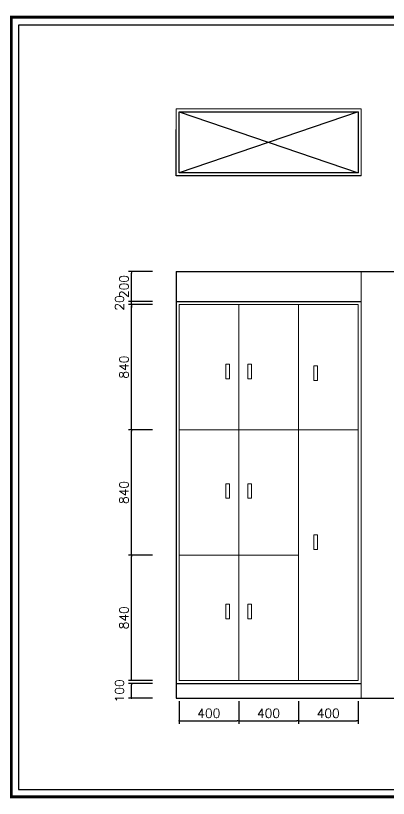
# Model space of a CAD drawing. Header units: millimetres. Extents: x 450898 to 533685, y -921830 to -458543.
# Drawn here: x 503915 to 506412, y -912629 to -907382 of the extents above; entities that cross this region are included whole.
import ezdxf

# ---------------------------------------------------------------- set-up
doc = ezdxf.new("R2010")
doc.units = ezdxf.units.MM
doc.header["$MEASUREMENT"] = 0
doc.header["$PDMODE"] = 3
doc.layers.get('0').update_dxf_attribs({"linetype": 'CONTINUOUS'})
doc.layers.get('DEFPOINTS').update_dxf_attribs({"linetype": 'CONTINUOUS'})
doc.layers.add('墙线', color=5, linetype='CONTINUOUS')
doc.layers.add('家具', color=7, linetype='CONTINUOUS')
doc.layers.add('门窗', color=4, linetype='CONTINUOUS', lineweight=13)
doc.styles.add('HZXY', font='complex.shx', dxfattribs={"bigfont": 'HZXY.shx'})
doc.dimstyles.new('DIM30', dxfattribs={"dimtxt": 60, "dimasz": 10, "dimexe": 20, "dimexo": 20, "dimgap": 20, "dimtad": 1, "dimdec": 0, "dimzin": 0, "dimdsep": 46, "dimtxsty": 'HZXY', "dimblk": 'DOT', "dimcen": 0, "dimclrd": 2, "dimclre": 2, "dimclrt": 2, "dimadec": 0, "dimazin": 0, "dimtfac": 1, "dimtdec": 0, "dimtmove": 2, "dimatfit": 3, "dimfxl": 0, "dimtolj": 1, "dimtzin": 0, "dimarcsym": 0})

# ---------------------------------------------------------------- blocks, each defined once
blk = doc.blocks.new('_DOT')
at = {"color": 0, "linetype": 'ByBlock'}
blk.add_line((-0.5, 0), (-1, 0), dxfattribs=at)
at = {"color": 0, "linetype": 'ByBlock', "const_width": 0.5}
blk.add_lwpolyline([(-0.25, 0, 1), (0.25, 0, 1)], format="xyb", close=True, dxfattribs=at)
blk = doc.blocks.new('*D787')
at = {"layer": 'DEFPOINTS', "color": 2, "lineweight": -2}
for p, q in [((504832.8, -911858), (504671, -911858)), ((504691, -911948), (504691, -911868)), ((504832.8, -911958), (504671, -911958))]:
    blk.add_line(p, q, dxfattribs=at)
at = {"layer": 'DEFPOINTS', "color": 0}
for p in [(504691, -911858), (504852.8, -911858), (504852.8, -911958)]:
    blk.add_point(p, dxfattribs=at)
at = {"layer": 'DEFPOINTS', "color": 2, "lineweight": -2, "xscale": 10, "yscale": 10, "zscale": 10}
for p, rotation in [((504691, -911858), 90), ((504691, -911958), 270)]:
    blk.add_blockref('_DOT', p, dxfattribs=dict(at, rotation=rotation))
at = {"layer": 'DEFPOINTS', "color": 2, "insert": (504611, -911908), "char_height": 60, "attachment_point": 5, "rotation": 90, "style": 'HZXY'}
blk.add_mtext('\\A1;100', dxfattribs=at)
blk = doc.blocks.new('*D788')
at = {"layer": 'DEFPOINTS', "color": 2, "lineweight": -2}
for p, q in [((504832.8, -910998), (504671, -910998)), ((504691, -911828), (504691, -911008)), ((504832.8, -911838), (504671, -911838))]:
    blk.add_line(p, q, dxfattribs=at)
at = {"layer": 'DEFPOINTS', "color": 0}
for p in [(504691, -910998), (504852.8, -910998), (504852.8, -911838)]:
    blk.add_point(p, dxfattribs=at)
at = {"layer": 'DEFPOINTS', "color": 2, "lineweight": -2, "xscale": 10, "yscale": 10, "zscale": 10}
for p, rotation in [((504691, -910998), 90), ((504691, -911838), 270)]:
    blk.add_blockref('_DOT', p, dxfattribs=dict(at, rotation=rotation))
at = {"layer": 'DEFPOINTS', "color": 2, "insert": (504641, -911418), "char_height": 60, "attachment_point": 5, "rotation": 90, "style": 'HZXY'}
blk.add_mtext('\\A1;840', dxfattribs=at)
blk = doc.blocks.new('*D789')
at = {"layer": 'DEFPOINTS', "color": 2, "lineweight": -2}
for p, q in [((504832.8, -910158), (504671, -910158)), ((504691, -910988), (504691, -910168)), ((504832.8, -910998), (504671, -910998))]:
    blk.add_line(p, q, dxfattribs=at)
at = {"layer": 'DEFPOINTS', "color": 0}
for p in [(504691, -910158), (504852.8, -910158), (504852.8, -910998)]:
    blk.add_point(p, dxfattribs=at)
at = {"layer": 'DEFPOINTS', "color": 2, "lineweight": -2, "xscale": 10, "yscale": 10, "zscale": 10}
for p, rotation in [((504691, -910158), 90), ((504691, -910998), 270)]:
    blk.add_blockref('_DOT', p, dxfattribs=dict(at, rotation=rotation))
at = {"layer": 'DEFPOINTS', "color": 2, "insert": (504641, -910578), "char_height": 60, "attachment_point": 5, "rotation": 90, "style": 'HZXY'}
blk.add_mtext('\\A1;840', dxfattribs=at)
blk = doc.blocks.new('*D790')
at = {"layer": 'DEFPOINTS', "color": 2, "lineweight": -2}
for p, q in [((504832.8, -909318), (504671, -909318)), ((504691, -910148), (504691, -909328)), ((504832.8, -910158), (504671, -910158))]:
    blk.add_line(p, q, dxfattribs=at)
at = {"layer": 'DEFPOINTS', "color": 0}
for p in [(504691, -909318), (504852.8, -909318), (504852.8, -910158)]:
    blk.add_point(p, dxfattribs=at)
at = {"layer": 'DEFPOINTS', "color": 2, "lineweight": -2, "xscale": 10, "yscale": 10, "zscale": 10}
for p, rotation in [((504691, -909318), 90), ((504691, -910158), 270)]:
    blk.add_blockref('_DOT', p, dxfattribs=dict(at, rotation=rotation))
at = {"layer": 'DEFPOINTS', "color": 2, "insert": (504641, -909738), "char_height": 60, "attachment_point": 5, "rotation": 90, "style": 'HZXY'}
blk.add_mtext('\\A1;840', dxfattribs=at)
blk = doc.blocks.new('*D791')
at = {"layer": 'DEFPOINTS', "color": 2, "lineweight": -2}
for p, q in [((504691, -909288), (504691, -909278)), ((504832.8, -909298), (504671, -909298)), ((504832.8, -909318), (504671, -909318)), ((504691, -909318), (504691, -909298)), ((504691, -909328), (504691, -909338))]:
    blk.add_line(p, q, dxfattribs=at)
at = {"layer": 'DEFPOINTS', "color": 0}
for p in [(504691, -909298), (504852.8, -909298), (504852.8, -909318)]:
    blk.add_point(p, dxfattribs=at)
at = {"layer": 'DEFPOINTS', "color": 2, "lineweight": -2, "xscale": 10, "yscale": 10, "zscale": 10}
for p, rotation in [((504691, -909298), 270), ((504691, -909318), 90)]:
    blk.add_blockref('_DOT', p, dxfattribs=dict(at, rotation=rotation))
at = {"layer": 'DEFPOINTS', "color": 2, "insert": (504611, -909308), "char_height": 60, "attachment_point": 5, "rotation": 90, "style": 'HZXY'}
blk.add_mtext('\\A1;20', dxfattribs=at)
blk = doc.blocks.new('*D792')
at = {"layer": 'DEFPOINTS', "color": 2, "lineweight": -2}
for p, q in [((504832.8, -909098), (504671, -909098)), ((504691, -909288), (504691, -909108)), ((504832.8, -909298), (504671, -909298))]:
    blk.add_line(p, q, dxfattribs=at)
at = {"layer": 'DEFPOINTS', "color": 0}
for p in [(504691, -909098), (504852.8, -909098), (504852.8, -909298)]:
    blk.add_point(p, dxfattribs=at)
at = {"layer": 'DEFPOINTS', "color": 2, "lineweight": -2, "xscale": 10, "yscale": 10, "zscale": 10}
for p, rotation in [((504691, -909098), 90), ((504691, -909298), 270)]:
    blk.add_blockref('_DOT', p, dxfattribs=dict(at, rotation=rotation))
at = {"layer": 'DEFPOINTS', "color": 2, "insert": (504641, -909198), "char_height": 60, "attachment_point": 5, "rotation": 90, "style": 'HZXY'}
blk.add_mtext('\\A1;200', dxfattribs=at)
blk = doc.blocks.new('*D821')
at = {"layer": 'DEFPOINTS', "color": 2, "lineweight": -2}
for p, q in [((505009.5, -911978), (505009.5, -912128.8)), ((505409.5, -911978), (505409.5, -912128.8)), ((505019.5, -912108.8), (505399.5, -912108.8))]:
    blk.add_line(p, q, dxfattribs=at)
at = {"layer": 'DEFPOINTS', "color": 0}
for p in [(505009.5, -911958), (505409.5, -911958), (505409.5, -912108.8)]:
    blk.add_point(p, dxfattribs=at)
at = {"layer": 'DEFPOINTS', "color": 2, "lineweight": -2, "xscale": 10, "yscale": 10, "zscale": 10, "rotation": 180}
blk.add_blockref('_DOT', (505009.5, -912108.8), dxfattribs=at)
at = {"layer": 'DEFPOINTS', "color": 2, "lineweight": -2, "xscale": 10, "yscale": 10, "zscale": 10}
blk.add_blockref('_DOT', (505409.5, -912108.8), dxfattribs=at)
at = {"layer": 'DEFPOINTS', "color": 2, "insert": (505209.5, -912058.8), "char_height": 60, "attachment_point": 5, "style": 'HZXY'}
blk.add_mtext('\\A1;400', dxfattribs=at)
blk = doc.blocks.new('*D822')
at = {"layer": 'DEFPOINTS', "color": 2, "lineweight": -2}
for p, q in [((505409.5, -911978), (505409.5, -912128.8)), ((505809.5, -911978), (505809.5, -912128.8)), ((505419.5, -912108.8), (505799.5, -912108.8))]:
    blk.add_line(p, q, dxfattribs=at)
at = {"layer": 'DEFPOINTS', "color": 0}
for p in [(505409.5, -911958), (505809.5, -911958), (505809.5, -912108.8)]:
    blk.add_point(p, dxfattribs=at)
at = {"layer": 'DEFPOINTS', "color": 2, "lineweight": -2, "xscale": 10, "yscale": 10, "zscale": 10, "rotation": 180}
blk.add_blockref('_DOT', (505409.5, -912108.8), dxfattribs=at)
at = {"layer": 'DEFPOINTS', "color": 2, "lineweight": -2, "xscale": 10, "yscale": 10, "zscale": 10}
blk.add_blockref('_DOT', (505809.5, -912108.8), dxfattribs=at)
at = {"layer": 'DEFPOINTS', "color": 2, "insert": (505609.5, -912058.8), "char_height": 60, "attachment_point": 5, "style": 'HZXY'}
blk.add_mtext('\\A1;400', dxfattribs=at)
blk = doc.blocks.new('*D823')
at = {"layer": 'DEFPOINTS', "color": 2, "lineweight": -2}
for p, q in [((505809.5, -911978), (505809.5, -912128.8)), ((506209.5, -911978), (506209.5, -912128.8)), ((505819.5, -912108.8), (506199.5, -912108.8))]:
    blk.add_line(p, q, dxfattribs=at)
at = {"layer": 'DEFPOINTS', "color": 0}
for p in [(505809.5, -911958), (506209.5, -911958), (506209.5, -912108.8)]:
    blk.add_point(p, dxfattribs=at)
at = {"layer": 'DEFPOINTS', "color": 2, "lineweight": -2, "xscale": 10, "yscale": 10, "zscale": 10, "rotation": 180}
blk.add_blockref('_DOT', (505809.5, -912108.8), dxfattribs=at)
at = {"layer": 'DEFPOINTS', "color": 2, "lineweight": -2, "xscale": 10, "yscale": 10, "zscale": 10}
blk.add_blockref('_DOT', (506209.5, -912108.8), dxfattribs=at)
at = {"layer": 'DEFPOINTS', "color": 2, "insert": (506009.5, -912058.8), "char_height": 60, "attachment_point": 5, "style": 'HZXY'}
blk.add_mtext('\\A1;400', dxfattribs=at)

msp = doc.modelspace()

# ---------------------------------------------------------------- linework, layer by layer
at = {"const_width": 19.9}
msp.add_lwpolyline([(503885.4, -912618.8), (511087.3, -912618.8), (511087.3, -907391.9), (503885.4, -907391.9)], close=True, dxfattribs=at)
at = {"color": 4}
msp.add_lwpolyline([(503935.4, -907445.2), (503935.4, -912569.8), (509975.7, -912569.8), (509975.7, -907445.2)], close=True, dxfattribs=at)
at = {"layer": 'DEFPOINTS'}
for p, q in [((504989.5, -909098), (504989.5, -911958)), ((504989.5, -909098), (506229.5, -909098)), ((506229.5, -909098), (508785.5, -909098)), ((504989.5, -909298), (506229.5, -909298)), ((504989.5, -911858), (506229.5, -911858)), ((504989.5, -911958), (508785.5, -911958))]:
    msp.add_line(p, q, dxfattribs=at)
at = {"layer": 'DEFPOINTS', "color": 44}
for p in [(505809.5, -910158), (505389.7, -910998), (505558.8, -910998)]:
    msp.add_point(p, dxfattribs=at)
at = {"layer": '墙线'}
for p, q in [((504989.5, -908456), (504989.5, -908146)), ((506229.5, -908456), (504989.5, -908456))]:
    msp.add_line(p, q, dxfattribs=at)
at = {"layer": '家具', "color": 250}
for p, q in [((506209.5, -908026), (505009.5, -908436)), ((505009.5, -908026), (506209.5, -908436))]:
    msp.add_line(p, q, dxfattribs=at)
msp.add_lwpolyline([(506209.5, -908436), (505009.5, -908436), (505009.5, -908026), (506209.5, -908026)], close=True, dxfattribs=at)
at = {"layer": '门窗'}
for p, q in [((506229.5, -909098), (506229.5, -911958)), ((505409.5, -910158), (505409.5, -909318)), ((505809.5, -910158), (505809.5, -909318)), ((506209.5, -910158), (505009.5, -910158)), ((505409.5, -910158), (505409.5, -910998)), ((505809.5, -910158), (505809.5, -910998)), ((505809.5, -910998), (505009.5, -910998)), ((505409.5, -910998), (505409.5, -911838)), ((505809.5, -910998), (505809.5, -911838))]:
    msp.add_line(p, q, dxfattribs=at)
msp.add_lwpolyline([(506229.5, -908456), (504989.5, -908456), (504989.5, -908006), (506229.5, -908006), (506229.5, -908456)], dxfattribs=at)
for points in [[(504989.5, -909298), (506229.5, -909298), (506229.5, -911858), (504989.5, -911858)], [(505009.5, -909318), (506209.5, -909318), (506209.5, -911838), (505009.5, -911838)], [(505323.1, -909719), (505348.5, -909719), (505348.5, -909817.2), (505323.1, -909817.2)], [(505470.1, -909719), (505495.5, -909719), (505495.5, -909817.2), (505470.1, -909817.2)], [(505911.7, -909730.4), (505937.1, -909730.4), (505937.1, -909828.6), (505911.7, -909828.6)], [(505323.1, -910519.3), (505348.5, -910519.3), (505348.5, -910617.4), (505323.1, -910617.4)], [(505470.1, -910519.3), (505495.5, -910519.3), (505495.5, -910617.4), (505470.1, -910617.4)], [(505911.7, -910861.5), (505937.1, -910861.5), (505937.1, -910959.6), (505911.7, -910959.6)], [(505323.1, -911326.4), (505348.5, -911326.4), (505348.5, -911424.6), (505323.1, -911424.6)], [(505470.1, -911326.4), (505495.5, -911326.4), (505495.5, -911424.6), (505470.1, -911424.6)]]:
    msp.add_lwpolyline(points, close=True, dxfattribs=at)

# ---------------------------------------------------------------- dimensions: what is measured, and where the dimension line sits
at = {"layer": 'DEFPOINTS', "color": 44}
for base, p1, p2, picture, middle in [((504691, -909098), (504852.8, -909298), (504852.8, -909098), '*D792', (504641, -909198)), ((504691, -909298), (504852.8, -909318), (504852.8, -909298), '*D791', (504611, -909308)), ((504691, -909318), (504852.8, -910158), (504852.8, -909318), '*D790', (504641, -909738)), ((504691, -910158), (504852.8, -910998), (504852.8, -910158), '*D789', (504641, -910578)), ((504691, -910998), (504852.8, -911838), (504852.8, -910998), '*D788', (504641, -911418)), ((504691, -911858), (504852.8, -911958), (504852.8, -911858), '*D787', (504611, -911908))]:
    dim = msp.add_linear_dim(base=base, p1=p1, p2=p2, angle=270, dimstyle='DIM30', dxfattribs=at)
    dim.commit()
    dim.dimension.update_dxf_attribs({"geometry": picture, "text_midpoint": middle})
for base, p1, p2, picture, middle in [((505409.5, -912108.8), (505009.5, -911958), (505409.5, -911958), '*D821', (505209.5, -912058.8)), ((505809.5, -912108.8), (505409.5, -911958), (505809.5, -911958), '*D822', (505609.5, -912058.8)), ((506209.5, -912108.8), (505809.5, -911958), (506209.5, -911958), '*D823', (506009.5, -912058.8))]:
    dim = msp.add_linear_dim(base=base, p1=p1, p2=p2, dimstyle='DIM30', dxfattribs=at)
    dim.commit()
    dim.dimension.update_dxf_attribs({"geometry": picture, "text_midpoint": middle})

doc.saveas('drawing.dxf')
